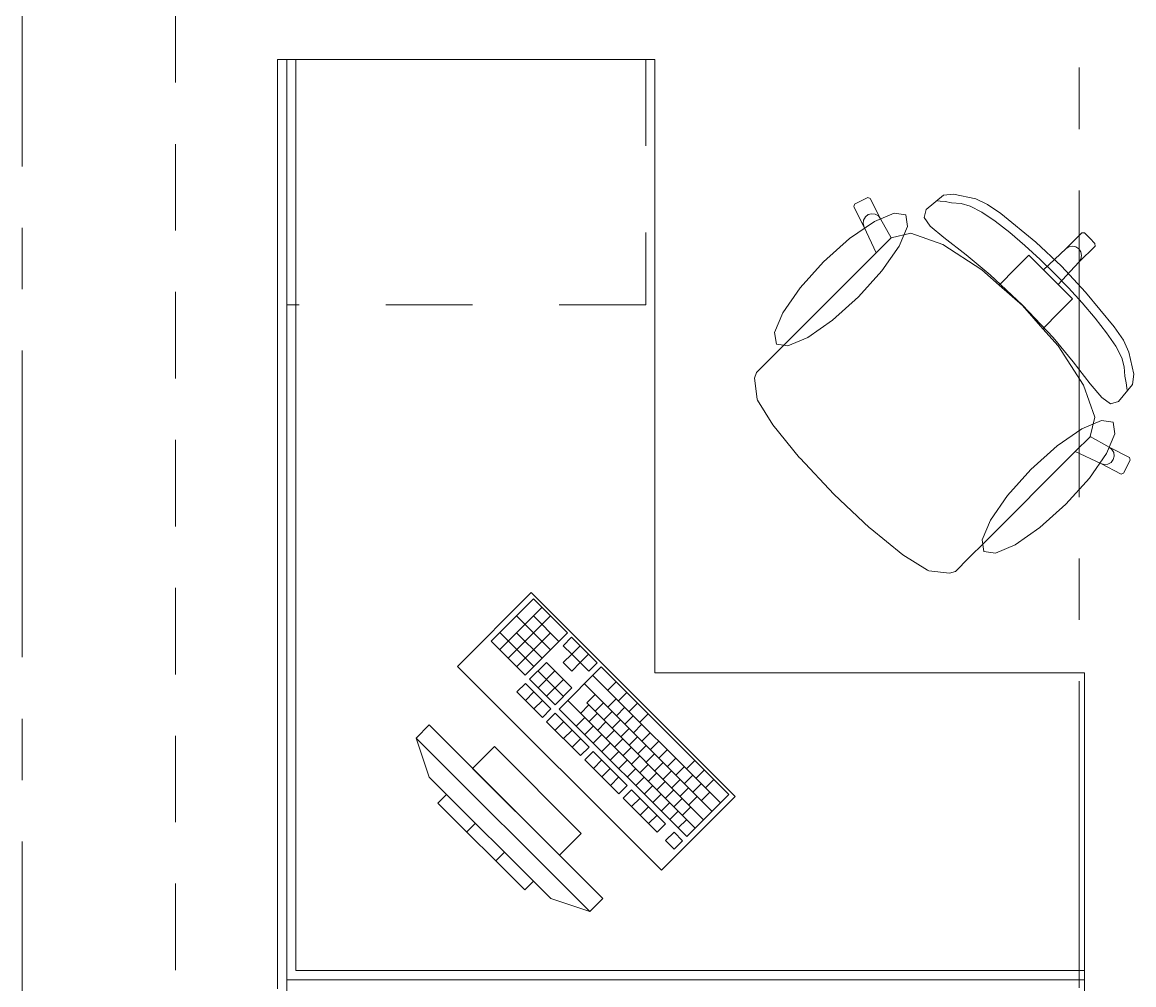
# Model space of a CAD drawing. Header units: inches. Extents: x -38 to 5698, y -33 to 92.
# Drawn here: x 314.82 to 316.631, y 34.516 to 36.085 of the extents above; entities that cross this region are included whole.
import ezdxf

# ---------------------------------------------------------------- set-up
doc = ezdxf.new("R2010")
doc.units = ezdxf.units.IN
doc.header["$MEASUREMENT"] = 0
for name, pattern in [('Hidden Line', [0.195611, 0.141111, -0.0545]), ('Punto & Raya', [0.65, 0.5, -0.075, 0, -0.075]), ('Rayas', [0.282222, 0.141111, -0.141111])]:
    doc.linetypes.add(name, pattern=pattern)
for name, color, linetype in [('02 _ ARQ _ ALB _ Ejes Generales', 7, 'Continuous'), ('08 _ STR _ EXT _ 09 Vigas', 7, 'Continuous'), ('Interior - Mobiliario', 7, 'Continuous'), ('Marcador - Secciones', 251, 'Continuous')]:
    doc.layers.add(name, color=color, linetype=linetype)

msp = doc.modelspace()

# ---------------------------------------------------------------- linework, layer by layer
at = {"layer": '02 _ ARQ _ ALB _ Ejes Generales', "color": 252, "linetype": 'Punto & Raya', "lineweight": 13}
msp.add_line((314.82, 3.05), (314.82, 44.9), dxfattribs=at)
at = {"layer": '08 _ STR _ EXT _ 09 Vigas', "color": 251, "linetype": 'Hidden Line', "lineweight": 13}
msp.add_line((315.07, 30.2), (315.07, 39.4), dxfattribs=at)
at = {"layer": 'Interior - Mobiliario', "color": 175, "linetype": 'Continuous', "lineweight": 13}
for p, q in [((315.236, 36.0246), (315.266, 36.0246)), ((315.236, 34.5396), (315.236, 36.0246)), ((315.266, 36.0246), (315.266, 34.5396)), ((316.1764, 35.7884), (316.1978, 35.7993)), ((316.1978, 35.7993), (316.2019, 35.7979)), ((316.2019, 35.7979), (316.2188, 35.7648)), ((316.2932, 35.7799), (316.3211, 35.8031)), ((316.3158, 35.7935), (316.3113, 35.7943)), ((316.3238, 35.7927), (316.3158, 35.7935)), ((316.3211, 35.8031), (316.3378, 35.805)), ((316.3346, 35.7906), (316.3238, 35.7927)), ((316.3378, 35.805), (316.374, 35.7972)), ((316.374, 35.7972), (316.3932, 35.7883)), ((316.1751, 35.7844), (316.1764, 35.7884)), ((316.1921, 35.7513), (316.1751, 35.7844)), ((316.2898, 35.767), (316.2932, 35.7799)), ((316.35, 35.7895), (316.3346, 35.7906)), ((316.3647, 35.7856), (316.35, 35.7895)), ((316.3836, 35.7756), (316.3647, 35.7856)), ((316.4054, 35.7608), (316.3836, 35.7756)), ((316.3932, 35.7883), (316.4149, 35.7734)), ((316.1905, 35.757), (316.1912, 35.7628)), ((316.1921, 35.7513), (316.1905, 35.757)), ((316.1912, 35.7628), (316.194, 35.7679)), ((316.194, 35.7679), (316.1986, 35.7715)), ((316.1986, 35.7715), (316.2042, 35.7731)), ((316.2042, 35.7731), (316.2101, 35.7723)), ((316.2101, 35.7723), (316.2152, 35.7694)), ((316.2152, 35.7694), (316.2188, 35.7648)), ((316.2188, 35.7648), (316.2361, 35.7338)), ((316.2998, 35.7527), (316.2898, 35.767)), ((316.4292, 35.7422), (316.4054, 35.7608)), ((316.4149, 35.7734), (316.4716, 35.7265)), ((316.2117, 35.7095), (316.1921, 35.7513)), ((316.2361, 35.7338), (316.2681, 35.7413)), ((316.2681, 35.7413), (316.3201, 35.7229)), ((316.3221, 35.7341), (316.2998, 35.7527)), ((316.454, 35.721), (316.4292, 35.7422)), ((316.5207, 35.7157), (316.5468, 35.7418)), ((316.5468, 35.7418), (316.5511, 35.7417)), ((316.5511, 35.7417), (316.5596, 35.7332)), ((316.2359, 35.7338), (316.2117, 35.7095)), ((316.2359, 35.7338), (316.2361, 35.7338)), ((316.3201, 35.7229), (316.3839, 35.6816)), ((316.3583, 35.7061), (316.3221, 35.7341)), ((316.4786, 35.6985), (316.454, 35.721)), ((316.4716, 35.7265), (316.5138, 35.6874)), ((316.5256, 35.7189), (316.5313, 35.72)), ((316.5313, 35.72), (316.5371, 35.7189)), ((316.5421, 35.6943), (316.5682, 35.7204)), ((316.5681, 35.7247), (316.5596, 35.7332)), ((316.5682, 35.7204), (316.5681, 35.7247)), ((316.0638, 35.5617), (316.2117, 35.7095)), ((316.3976, 35.6734), (316.3583, 35.7061)), ((316.4394, 35.6842), (316.4606, 35.7053)), ((316.4606, 35.7053), (316.4842, 35.6817)), ((316.4842, 35.6817), (316.5207, 35.7157)), ((316.5207, 35.7157), (316.5256, 35.7189)), ((316.5371, 35.7189), (316.542, 35.7156)), ((316.5452, 35.7107), (316.542, 35.7156)), ((316.5464, 35.7049), (316.5452, 35.7107)), ((316.5453, 35.6992), (316.5464, 35.7049)), ((316.412, 35.6568), (316.4394, 35.6842)), ((316.5021, 35.6757), (316.4786, 35.6985)), ((316.5081, 35.6578), (316.5421, 35.6943)), ((316.5529, 35.6452), (316.5138, 35.6874)), ((316.5421, 35.6943), (316.5453, 35.6992)), ((316.3839, 35.6816), (316.412, 35.6568)), ((316.4503, 35.6239), (316.3976, 35.6734)), ((316.4842, 35.6817), (316.4961, 35.6697)), ((316.5081, 35.6578), (316.4961, 35.6697)), ((316.5021, 35.6757), (316.5249, 35.6522)), ((316.412, 35.6568), (316.4499, 35.6235)), ((316.5317, 35.6342), (316.5081, 35.6578)), ((316.5249, 35.6522), (316.5474, 35.6276)), ((316.5106, 35.613), (316.5317, 35.6342)), ((316.5997, 35.5885), (316.5529, 35.6452)), ((316.4832, 35.5856), (316.4499, 35.6235)), ((316.4503, 35.6239), (316.4998, 35.5712)), ((316.4832, 35.5856), (316.5106, 35.613)), ((316.5474, 35.6276), (316.5686, 35.6028)), ((316.5686, 35.6028), (316.5872, 35.579)), ((316.508, 35.5575), (316.4832, 35.5856)), ((316.5872, 35.579), (316.602, 35.5572)), ((316.6146, 35.5668), (316.5997, 35.5885)), ((316.0383, 35.5362), (316.0638, 35.5617)), ((316.4998, 35.5712), (316.5325, 35.5319)), ((316.5493, 35.4937), (316.508, 35.5575)), ((316.602, 35.5572), (316.612, 35.5384)), ((316.6236, 35.5476), (316.6146, 35.5668)), ((316.6314, 35.5114), (316.6236, 35.5476)), ((316.0164, 35.5142), (316.0383, 35.5362)), ((316.5325, 35.5319), (316.5605, 35.4957)), ((316.612, 35.5384), (316.6159, 35.5236)), ((316.6159, 35.5236), (316.617, 35.5082)), ((316.0135, 35.5049), (316.0164, 35.5142)), ((316.0175, 35.471), (316.0135, 35.5049)), ((316.617, 35.5082), (316.6191, 35.4974)), ((316.6295, 35.4947), (316.6314, 35.5114)), ((316.5677, 35.4417), (316.5493, 35.4937)), ((316.5605, 35.4957), (316.5791, 35.4734)), ((316.6063, 35.4668), (316.6295, 35.4947)), ((316.6191, 35.4974), (316.6199, 35.4894)), ((316.6199, 35.4894), (316.6207, 35.4849)), ((316.0184, 35.4689), (316.0175, 35.471)), ((316.0433, 35.4288), (316.0184, 35.4689)), ((316.5791, 35.4734), (316.5934, 35.4634)), ((316.5934, 35.4634), (316.6063, 35.4668)), ((316.5602, 35.4098), (316.5677, 35.4417)), ((316.0869, 35.3752), (316.0433, 35.4288)), ((316.5602, 35.4095), (316.5359, 35.3853)), ((316.5602, 35.4095), (316.5602, 35.4098)), ((316.5912, 35.3924), (316.5602, 35.4098)), ((316.3881, 35.2374), (316.5359, 35.3853)), ((316.5359, 35.3853), (316.5777, 35.3657)), ((316.5958, 35.3888), (316.5912, 35.3924)), ((316.6243, 35.3755), (316.5912, 35.3924)), ((316.5987, 35.3837), (316.5958, 35.3888)), ((316.5979, 35.3722), (316.5994, 35.3778)), ((316.5994, 35.3778), (316.5987, 35.3837)), ((316.0876, 35.3744), (316.0869, 35.3752)), ((316.1424, 35.316), (316.0876, 35.3744)), ((316.5777, 35.3657), (316.5833, 35.3641)), ((316.5777, 35.3657), (316.6108, 35.3487)), ((316.5833, 35.3641), (316.5892, 35.3648)), ((316.5892, 35.3648), (316.5943, 35.3676)), ((316.5943, 35.3676), (316.5979, 35.3722)), ((316.6148, 35.35), (316.6257, 35.3714)), ((316.6257, 35.3714), (316.6243, 35.3755)), ((316.6108, 35.3487), (316.6148, 35.35)), ((316.1424, 35.316), (316.2007, 35.2612)), ((316.2007, 35.2612), (316.2016, 35.2605)), ((316.2016, 35.2605), (316.2552, 35.2169)), ((316.3626, 35.2119), (316.3881, 35.2374)), ((316.2552, 35.2169), (316.2953, 35.192)), ((316.3406, 35.19), (316.3626, 35.2119)), ((316.2953, 35.192), (316.2974, 35.1911)), ((316.2974, 35.1911), (316.3313, 35.1871)), ((316.3313, 35.1871), (316.3406, 35.19)), ((315.653, 35.1451), (315.5844, 35.0765)), ((315.7084, 35.0897), (315.653, 35.1451)), ((315.6668, 35.1312), (315.5982, 35.0627)), ((315.6807, 35.1174), (315.6121, 35.0488)), ((315.6809, 35.0622), (315.6255, 35.1176)), ((315.6946, 35.076), (315.6531, 35.1175)), ((315.6535, 35.0348), (315.5981, 35.0902)), ((315.6672, 35.0485), (315.6257, 35.0901)), ((315.6808, 35.0898), (315.6259, 35.035)), ((315.6398, 35.0211), (315.7084, 35.0897)), ((315.5844, 35.0765), (315.6398, 35.0211)), ((315.7153, 35.0828), (315.7016, 35.069)), ((315.7016, 35.069), (315.7154, 35.0552)), ((315.7568, 35.0412), (315.7153, 35.0828)), ((315.7291, 35.0689), (315.7154, 35.0552)), ((315.7154, 35.0552), (315.7017, 35.0415)), ((315.7293, 35.0413), (315.7154, 35.0552)), ((315.743, 35.0551), (315.7293, 35.0413)), ((315.6741, 35.0416), (315.6467, 35.0142)), ((315.7157, 35.0001), (315.6741, 35.0416)), ((315.7637, 35.0343), (315.6952, 34.9657)), ((315.7017, 35.0415), (315.7155, 35.0276)), ((315.7155, 35.0276), (315.7293, 35.0413)), ((315.7293, 35.0413), (315.7431, 35.0275)), ((315.7431, 35.0275), (315.7568, 35.0412)), ((315.9715, 34.8266), (315.7637, 35.0343)), ((315.6467, 35.0142), (315.6883, 34.9726)), ((315.702, 34.9864), (315.6604, 35.0279)), ((315.688, 35.0278), (315.6606, 35.0003)), ((315.7018, 35.0139), (315.6744, 34.9865)), ((315.9577, 34.8129), (315.75, 35.0206)), ((315.6399, 35.0073), (315.6261, 34.9936)), ((315.6814, 34.9658), (315.6399, 35.0073)), ((315.6883, 34.9726), (315.7157, 35.0001)), ((315.944, 34.7991), (315.7363, 35.0069)), ((315.788, 35.0101), (315.7743, 34.9963)), ((315.6261, 34.9936), (315.6677, 34.9521)), ((315.6537, 34.9935), (315.64, 34.9798)), ((315.6676, 34.9796), (315.6538, 34.9659)), ((315.9166, 34.7717), (315.7089, 34.9794)), ((315.7536, 34.9895), (315.7399, 34.9758)), ((315.7881, 34.9825), (315.7744, 34.9688)), ((315.8053, 34.9927), (315.7916, 34.979)), ((315.6677, 34.9521), (315.6814, 34.9658)), ((315.6952, 34.9657), (315.9029, 34.758)), ((315.7434, 34.9724), (315.7297, 34.9587)), ((315.9303, 34.7854), (315.7399, 34.9758)), ((315.7675, 34.9757), (315.7538, 34.962)), ((315.7813, 34.9619), (315.7676, 34.9481)), ((315.802, 34.9686), (315.7882, 34.9549)), ((315.8226, 34.9754), (315.8089, 34.9617)), ((315.6883, 34.9589), (315.6746, 34.9451)), ((315.6746, 34.9451), (315.73, 34.8898)), ((315.7437, 34.9035), (315.6883, 34.9589)), ((315.7022, 34.945), (315.6885, 34.9313)), ((315.7366, 34.9517), (315.7229, 34.938)), ((315.7572, 34.9585), (315.7435, 34.9448)), ((315.7711, 34.9447), (315.7574, 34.931)), ((315.7952, 34.948), (315.7815, 34.9343)), ((315.8158, 34.9548), (315.8021, 34.9411)), ((315.8399, 34.9581), (315.8262, 34.9444)), ((315.4833, 34.9398), (315.4621, 34.9185)), ((315.7661, 34.6569), (315.4833, 34.9398)), ((315.716, 34.9312), (315.7023, 34.9175)), ((315.7504, 34.9379), (315.7367, 34.9242)), ((315.7643, 34.924), (315.7506, 34.9103)), ((315.7849, 34.9308), (315.7712, 34.9171)), ((315.809, 34.9342), (315.7953, 34.9204)), ((315.8297, 34.9409), (315.8159, 34.9272)), ((315.8435, 34.9271), (315.8298, 34.9134)), ((315.4621, 34.9185), (315.7449, 34.6357)), ((315.4621, 34.9185), (315.4833, 34.8549)), ((315.7299, 34.9173), (315.7162, 34.9036)), ((315.7781, 34.9102), (315.7644, 34.8965)), ((315.7988, 34.917), (315.7851, 34.9033)), ((315.8229, 34.9203), (315.8092, 34.9066)), ((315.8367, 34.9065), (315.823, 34.8928)), ((315.8574, 34.9133), (315.8436, 34.8995)), ((315.5894, 34.9044), (315.554, 34.869)), ((315.7308, 34.763), (315.5894, 34.9044)), ((315.73, 34.8898), (315.7437, 34.9035)), ((315.7506, 34.8965), (315.7369, 34.8828)), ((315.806, 34.8412), (315.7506, 34.8965)), ((315.792, 34.8963), (315.7783, 34.8826)), ((315.8126, 34.9031), (315.7989, 34.8894)), ((315.8265, 34.8893), (315.8128, 34.8756)), ((315.8506, 34.8926), (315.8368, 34.8789)), ((315.8712, 34.8994), (315.8575, 34.8857)), ((315.554, 34.869), (315.6954, 34.7276)), ((315.7369, 34.8828), (315.7923, 34.8274)), ((315.7645, 34.8827), (315.7508, 34.869)), ((315.7783, 34.8689), (315.7646, 34.8551)), ((315.8058, 34.8825), (315.7921, 34.8688)), ((315.8197, 34.8687), (315.806, 34.8549)), ((315.8403, 34.8754), (315.8266, 34.8617)), ((315.8644, 34.8788), (315.8507, 34.8651)), ((315.885, 34.8856), (315.8713, 34.8718)), ((315.8989, 34.8717), (315.8852, 34.858)), ((315.9161, 34.882), (315.9024, 34.8682)), ((315.6813, 34.6569), (315.4833, 34.8549)), ((315.7922, 34.855), (315.7785, 34.8413)), ((315.8335, 34.8548), (315.8198, 34.8411)), ((315.8542, 34.8616), (315.8404, 34.8479)), ((315.8783, 34.8649), (315.8645, 34.8512)), ((315.8921, 34.8511), (315.8784, 34.8374)), ((315.9127, 34.8579), (315.899, 34.8442)), ((315.9316, 34.8664), (315.9179, 34.8527)), ((315.9472, 34.8508), (315.9335, 34.8371)), ((315.7923, 34.8274), (315.806, 34.8412)), ((315.813, 34.8342), (315.7992, 34.8205)), ((315.8683, 34.7788), (315.813, 34.8342)), ((315.8474, 34.841), (315.8337, 34.8272)), ((315.868, 34.8477), (315.8543, 34.834)), ((315.8819, 34.8339), (315.8681, 34.8202)), ((315.906, 34.8372), (315.8922, 34.8235)), ((315.9266, 34.844), (315.9129, 34.8303)), ((315.5116, 34.8266), (315.4974, 34.8125)), ((315.653, 34.6852), (315.5116, 34.8266)), ((315.7992, 34.8205), (315.8546, 34.7651)), ((315.8268, 34.8204), (315.8131, 34.8067)), ((315.8612, 34.8271), (315.8475, 34.8134)), ((315.8957, 34.8201), (315.882, 34.8063)), ((315.9029, 34.758), (315.9715, 34.8266)), ((315.9198, 34.8234), (315.9061, 34.8097)), ((315.9404, 34.8302), (315.9267, 34.8165)), ((315.4974, 34.8125), (315.6389, 34.6711)), ((315.8406, 34.8065), (315.8269, 34.7928)), ((315.8751, 34.8133), (315.8614, 34.7995)), ((315.8889, 34.7994), (315.8752, 34.7857)), ((315.9095, 34.8062), (315.8958, 34.7925)), ((315.5587, 34.7795), (315.5446, 34.7653)), ((315.8545, 34.7927), (315.8408, 34.779)), ((315.8546, 34.7651), (315.8683, 34.7788)), ((315.9028, 34.7856), (315.889, 34.7719)), ((315.6954, 34.7276), (315.7308, 34.763)), ((315.8822, 34.765), (315.8685, 34.7513)), ((315.896, 34.7511), (315.8822, 34.765)), ((315.8685, 34.7513), (315.8823, 34.7374)), ((315.8823, 34.7374), (315.896, 34.7511)), ((315.6059, 34.7323), (315.5917, 34.7182)), ((315.6389, 34.6711), (315.653, 34.6852)), ((315.7449, 34.6357), (315.6813, 34.6569)), ((315.7449, 34.6357), (315.7661, 34.6569)), ((315.236, 34.5096), (315.236, 34.5396)), ((315.266, 34.5396), (316.551, 34.5396)), ((316.551, 34.5396), (316.551, 34.5096))]:
    msp.add_line(p, q, dxfattribs=at)
at = {"layer": 'Interior - Mobiliario', "color": 175, "linetype": 'Rayas', "lineweight": 13}
for p, q in [((315.836, 36.0246), (315.836, 35.6246)), ((315.836, 35.6246), (315.251, 35.6246))]:
    msp.add_line(p, q, dxfattribs=at)
at = {"layer": 'Interior - Mobiliario', "color": 175, "linetype": 'Continuous', "lineweight": 13, "flags": 128}
for points in [[(315.251, 34.5246), (315.251, 36.0246), (315.851, 36.0246), (315.851, 35.0246), (316.551, 35.0246), (316.551, 34.5246)], [(316.1259, 35.6945), (316.1684, 35.7326), (316.2088, 35.7606), (316.2408, 35.7742), (316.2597, 35.7714), (316.2626, 35.7524), (316.249, 35.7204), (316.221, 35.68), (316.1828, 35.6375), (316.1404, 35.5994), (316.1, 35.5714), (316.0679, 35.5577), (316.049, 35.5606), (316.0461, 35.5795), (316.0597, 35.6116), (316.0878, 35.652)], [(316.5208, 35.2995), (316.559, 35.342), (316.587, 35.3824), (316.6006, 35.4144), (316.5977, 35.4333), (316.5788, 35.4362), (316.5468, 35.4226), (316.5064, 35.3946), (316.4639, 35.3564), (316.4258, 35.314), (316.3978, 35.2736), (316.3841, 35.2415), (316.387, 35.2226), (316.4059, 35.2197), (316.438, 35.2333), (316.4784, 35.2614)], [(315.8616, 34.7029), (315.9818, 34.8231), (315.6495, 35.1554), (315.5293, 35.0352)], [(315.251, 34.5246), (315.251, 33.0246), (315.851, 33.0246), (315.851, 34.0246), (316.551, 34.0246), (316.551, 34.5246)]]:
    msp.add_lwpolyline(points, close=True, dxfattribs=at)
at = {"layer": 'Marcador - Secciones', "color": 251, "linetype": 'Punto & Raya', "lineweight": 13}
msp.add_line((316.5425, 46.2111), (316.5425, 0.8878), dxfattribs=at)

doc.saveas('drawing.dxf')
